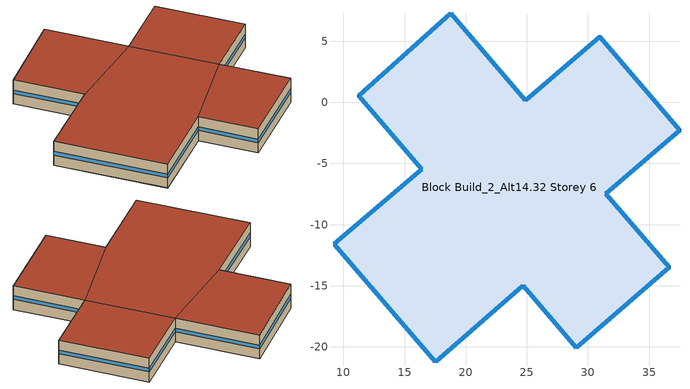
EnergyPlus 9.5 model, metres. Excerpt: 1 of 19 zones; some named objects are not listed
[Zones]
Block Build_2_Alt14.32 Storey 6
 floor to Block Build_2_Alt14.32 Storey 5 (Project Floor): 30.95,5.39 37.52,-2.27 31.47,-7.47 36.67,-13.49 29.03,-20.08 24.69,-15.01 17.53,-21.21 9.23,-11.59 16.4,-5.46 11.23,0.56 18.76,7.29 24.89,0.16 z32.32
 wall outside (Project Wall): 18.76,7.29 11.23,0.56 16.4,-5.46 9.23,-11.59 17.53,-21.21 24.69,-15.01 29.03,-20.08 36.67,-13.49 31.47,-7.47 37.52,-2.27 30.95,5.39 24.89,0.16 18.76,7.29 z32.32:35.32
 window (Project External Window): 18.76,7.28 11.23,0.56 / 11.23,0.55 16.4,-5.46 / 16.4,-5.47 9.23,-11.58 / 9.23,-11.59 17.53,-21.21 / 17.53,-21.21 24.68,-15.01 / 24.69,-15.01 29.03,-20.08 / 29.03,-20.08 36.66,-13.49 / 36.66,-13.49 31.47,-7.47 / 31.47,-7.46 37.52,-2.27 / 37.52,-2.26 30.95,5.38 / 30.94,5.38 24.89,0.16 / 24.88,0.17 18.77,7.28 z33.59:34.05
 roof outside (Project Flat Roof): 36.67,-13.49 31.47,-7.47 24.69,-15.01 29.03,-20.08 z35.32; 24.89,0.16 18.76,7.29 11.23,0.56 16.4,-5.46 z35.32; 37.52,-2.27 30.95,5.39 24.89,0.16 31.47,-7.47 z35.32; 24.69,-15.01 31.47,-7.47 24.89,0.16 16.4,-5.46 9.23,-11.59 17.53,-21.21 z35.32
[Building]
None: North Axis=0; Terrain=Suburbs; Loads Convergence Tolerance Value=0.04; Temperature Convergence Tolerance Value=0.4; Solar Distribution=FullExterior; Maximum Number of Warmup Days=25; Minimum Number of Warmup Days=6
[Site:Location]
WeatherData/SWE_ST_Stockholm.024850_TMYx.2009-2023.epw: Latitude=37.62; Longitude=-122.4; Time Zone=-8; Elevation=2
[SizingPeriod:DesignDay] Day of Month=21; Humidity Condition Type=Wetbulb; Barometric Pressure=100594; Rain Indicator=No; Snow Indicator=No; Daylight Saving Time Indicator=No; Solar Model Indicator=ASHRAEClearSky
Name | Month | Day Type | Maximum DryBulb Temperature | Daily DryBulb Temperature Range | Wetbulb or DewPoint at Maximum DryBulb | Wind Speed | Wind Direction | Sky Clearness
DENVER_STAPLETON Ann Htg 99.6% Condns DB | 12 | WinterDesignDay | -20 | 0 | -20 | 2.3 | 180 | 0
DENVER_STAPLETON Ann Clg .4% Condns DB=>MWB | 7 | SummerDesignDay | 34.1 | 15.2 | 15.8 | 4 | 120 | 1
[SITE:GROUNDTEMPERATURE:BUILDINGSURFACE]
15, 15, 15, 15, 15, 15, 15, 15, 15, 15, 15, 15
[MATERIAL] Roughness=Rough; Thermal Absorptance=0.9; Solar Absorptance=0.7; Visible Absorptance=0.7
Name | Thickness | Conductivity | Density | Specific Heat
DefaultMaterial | 0.1 | 0.1 | 1000 | 1000
Roof Insulation | 0.3 | 0.03 | 150 | 1000
Wall Inertia | 0.2 | 0.9 | 2300 | 1000
Wall Insulation | 0.325 | 0.05 | 150 | 1000
HeatedZoneIntMass | 0.1 | 0.3 | 600 | 1400
[WINDOWMATERIAL:SIMPLEGLAZINGSYSTEM]
Window: UFactor=1.2; Solar Heat Gain Coefficient=0.7; Visible Transmittance=0.8
[CONSTRUCTION]
Project Wall: Wall Inertia, Wall Insulation
Project Floor: DefaultMaterial
Project Flat Roof: Roof Insulation
Project External Window: Window
HeatedZoneIntMassObj: HeatedZoneIntMass
[ZONE]
Block Build_2_Alt14.32 Storey 6: Type=1; Multiplier=1; Ceiling Height=autocalculate; Volume=autocalculate; Floor Area=autocalculate; Part of Total Floor Area=Yes
[INTERNALMASS]
Block Build_2_Alt14.32 Storey 6IntMass: Construction=HeatedZoneIntMassObj; Zone or ZoneList=Block Build_2_Alt14.32 Storey 6; Surface Area=952
[ELECTRICEQUIPMENT]
Block Build_2_Alt14.32 Storey 6Load: Zone or ZoneList=Block Build_2_Alt14.32 Storey 6; Schedule=LoadSchedule; Design Level Calculation Method=Watts/Area; Watts per Zone Floor Area=0.01; Fraction Latent=0; Fraction Radiant=0; Fraction Lost=0; EndUse Subcategory=General
[ZONEINFILTRATION:FLOWCOEFFICIENT]
Block Build_2_Alt14.32 Storey 6Leak: Zone=Block Build_2_Alt14.32 Storey 6; Schedule=AlwaysON; Flow Coefficient=0.0592821; Stack Coefficient=0.107; Pressure Exponent=0.667; Wind Coefficient=0.167; Shelter Factor=0.61
[ZONEVENTILATION:DESIGNFLOWRATE]
Block Build_2_Alt14.32 Storey 6FreeCool: Zone or ZoneList=Block Build_2_Alt14.32 Storey 6; Schedule=AlwaysON; Design Flow Rate Calculation Method=AirChanges/Hour; Air Changes per Hour=4; Ventilation Type=Natural; Fan Pressure Rise=0; Fan Total Efficiency=1; Constant Term Coefficient=1; Temperature Term Coefficient=0; Velocity Term Coefficient=0; Velocity Squared Term Coefficient=0; Minimum Indoor Temperature=26; Maximum Indoor Temperature=100; Delta Temperature=1; Minimum Outdoor Temperature=-100; Maximum Outdoor Temperature=100; Maximum Wind Speed=40
[HVACTEMPLATE:ZONE:IDEALLOADSAIRSYSTEM]
Block Build_2_Alt14.32 Storey 6: Template Thermostat=ResidZone; Maximum Heating Supply Air Temperature=50; Minimum Cooling Supply Air Temperature=13; Maximum Heating Supply Air Humidity Ratio=0.0156; Minimum Cooling Supply Air Humidity Ratio=0.0077; Heating Limit=NoLimit; Maximum Sensible Heating Capacity=11902.4; Cooling Limit=NoLimit; Dehumidification Control Type=ConstantSensibleHeatRatio; Cooling Sensible Heat Ratio=0.7; Dehumidification Setpoint=60; Humidification Control Type=None; Humidification Setpoint=30; Outdoor Air Method=Flow/Area; Outdoor Air Flow Rate per Person=0.007; Outdoor Air Flow Rate per Zone Floor Area=0.00035; Outdoor Air Flow Rate per Zone=0; Demand Controlled Ventilation Type=None; Outdoor Air Economizer Type=NoEconomizer; Heat Recovery Type=Sensible; Sensible Heat Recovery Effectiveness=0.9; Latent Heat Recovery Effectiveness=0
[ENERGYMANAGEMENTSYSTEM:SENSOR]
T15: OutputVariable or OutputMeter Index Key=Block Build_2_Alt14.32 Storey 6; OutputVariable or OutputMeter=Zone Mean Air Temperature
[ENERGYMANAGEMENTSYSTEM:INTERNALVARIABLE]
Vol15: Internal Data Index Key=Block Build_2_Alt14.32 Storey 6; Internal Data Type=Zone Air Volume
[SCHEDULE:COMPACT]
AlwaysON: Through: 12/31, For: AllDays, Until: 24:00, 1
[SCHEDULE:FILE]
LoadSchedule: File=/Users/alizad/PycharmProjects/NewWorking-MUBES/examples/Ex4-ParametricStudy/InputFiles/Building0_winter.txt; Column Number=1; Rows to Skip at Top=0; Number of Hours of Data=8760; Column Separator=Comma; Interpolate to Timestep=No
